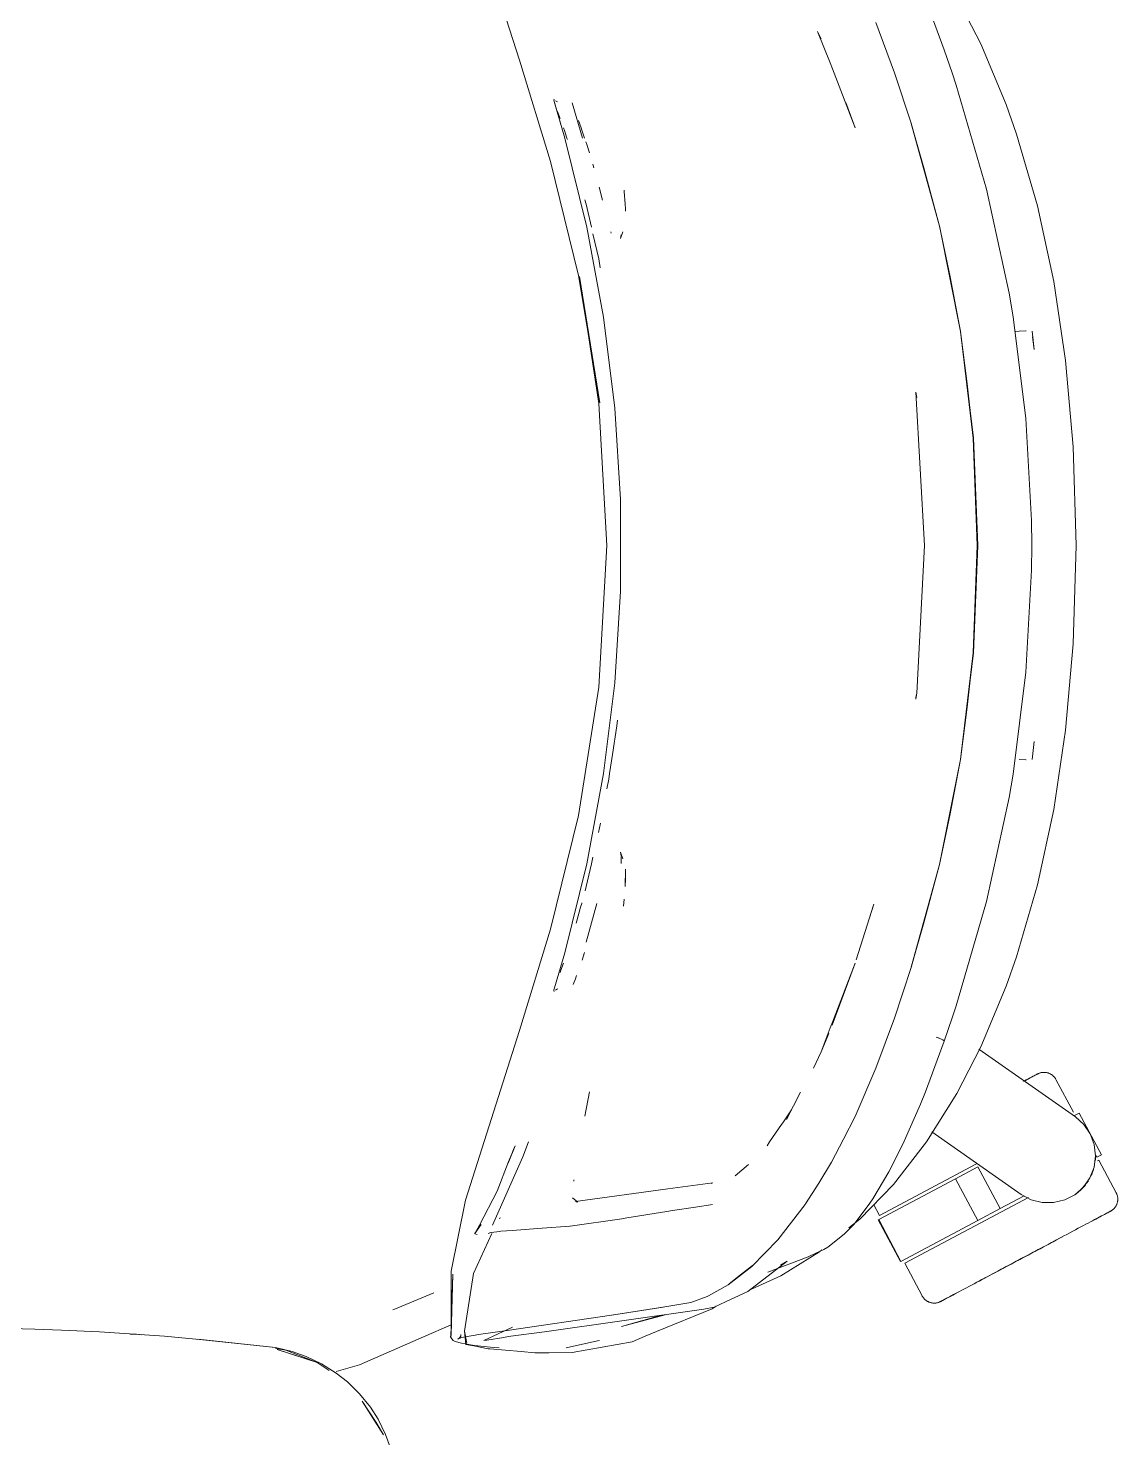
# Model space of a CAD drawing. Header units: millimetres. Extents: x 155927 to 326028, y -36033 to 97293.
# Drawn here: x 202310.6 to 202632.9, y 30465.7 to 30882.9 of the extents above; entities that cross this region are included whole.
import ezdxf

# ---------------------------------------------------------------- set-up
doc = ezdxf.new("R2010")
doc.units = ezdxf.units.MM
doc.header["$MEASUREMENT"] = 0
doc.layers.add('G-IMPT', color=8, linetype='CONTINUOUS', lineweight=9)
doc.layers.add('I-FURN', color=8, linetype='CONTINUOUS', lineweight=9)

msp = doc.modelspace()

# ---------------------------------------------------------------- linework, layer by layer
at = {"layer": 'G-IMPT'}
for p, q in [((202455.88, 30873.41), (202439.89, 30923.65)), ((202581.55, 30876.5), (202575.95, 30891.57)), ((202592.36, 30878.29), (202585.26, 30892.07)), ((202566.78, 30869.72), (202561.32, 30884.6)), ((202547.81, 30872.64), (202544.09, 30881.96)), ((202544.09, 30881.96), (202545.08, 30879.72)), ((202581.55, 30876.5), (202583.89, 30869.67)), ((202599.87, 30860.32), (202592.36, 30878.29)), ((202465.07, 30843.43), (202455.88, 30873.41)), ((202548.47, 30870.91), (202547.81, 30872.64)), ((202555.19, 30853.46), (202548.47, 30870.91)), ((202566.78, 30869.72), (202571.78, 30854.8)), ((202585.08, 30866.07), (202583.89, 30869.67)), ((202585.08, 30866.07), (202594.02, 30835.24)), ((202466.03, 30861.6), (202466.16, 30861.85)), ((202469.3, 30850.38), (202466.03, 30861.6)), ((202469.3, 30850.38), (202466.18, 30861.2)), ((202466.23, 30860.91), (202466.18, 30861.2)), ((202469.3, 30850.38), (202466.23, 30860.91)), ((202467.12, 30861.06), (202466.51, 30861.45)), ((202467.12, 30861.06), (202466.91, 30861.21)), ((202467.57, 30857.13), (202467.17, 30858.2)), ((202474.49, 30850.38), (202471.45, 30860.81)), ((202555.19, 30853.46), (202552.46, 30860.89)), ((202599.87, 30860.32), (202602.95, 30851.58)), ((202467.92, 30856.16), (202467.57, 30857.13)), ((202473.37, 30855.56), (202474.13, 30853.4)), ((202575.51, 30841.55), (202571.74, 30854.71)), ((202580.17, 30824.3), (202571.74, 30854.71)), ((202580.17, 30824.3), (202571.78, 30854.8)), ((202468.9, 30853.41), (202469.19, 30852.61)), ((202469.92, 30850.38), (202469.19, 30852.61)), ((202475.84, 30824.06), (202469.3, 30850.38)), ((202469.92, 30850.38), (202470.07, 30849.92)), ((202474.38, 30852.68), (202474.13, 30853.4)), ((202474.38, 30852.68), (202475.15, 30850.37)), ((202602.95, 30851.58), (202609.12, 30830.34)), ((202475.53, 30849.24), (202475.78, 30848.46)), ((202475.78, 30848.46), (202476.57, 30845.97)), ((202465.07, 30843.43), (202473.38, 30809.75)), ((202477.56, 30842.67), (202477.89, 30841.55)), ((202575.51, 30841.55), (202580.17, 30824.3)), ((202479.47, 30835.88), (202480.46, 30832.02)), ((202479.47, 30835.88), (202479.86, 30834.35)), ((202486.89, 30834.53), (202486.85, 30835.01)), ((202487.16, 30830.82), (202486.89, 30834.53)), ((202600.69, 30804.45), (202594.02, 30835.24)), ((202475.61, 30830.8), (202475.27, 30832.08)), ((202477.16, 30824.05), (202475.61, 30830.8)), ((202487.16, 30830.82), (202487.26, 30829.45)), ((202487.27, 30828.75), (202487.26, 30829.45)), ((202609.12, 30830.34), (202613.93, 30807.98)), ((202475.84, 30824.06), (202480.78, 30797.4)), ((202479.32, 30814.65), (202477.62, 30822.07)), ((202483.06, 30822.26), (202482.93, 30822.67)), ((202485.73, 30820.66), (202486.42, 30822.61)), ((202485.73, 30820.66), (202485.95, 30821.71)), ((202586.34, 30793.18), (202580.13, 30824.42)), ((202580.13, 30824.42), (202586.34, 30793.25)), ((202580.17, 30824.3), (202583.24, 30809.28)), ((202479.79, 30812.02), (202479.32, 30814.65)), ((202473.38, 30809.75), (202479.64, 30772.01)), ((202479.38, 30771.83), (202473.64, 30809.37)), ((202479.64, 30772.01), (202473.64, 30809.37)), ((202586.34, 30793.18), (202583.24, 30809.28)), ((202617.43, 30784.56), (202613.93, 30807.98)), ((202601.88, 30797.53), (202600.69, 30804.45)), ((202480.78, 30797.4), (202484.07, 30770.48)), ((202605.69, 30767.36), (202601.88, 30797.53)), ((202590.16, 30761.66), (202586.34, 30793.25)), ((202588.29, 30777.7), (202586.34, 30793.18)), ((202590.13, 30761.62), (202586.34, 30793.18)), ((202602.43, 30793.17), (202603.67, 30793.22)), ((202605.76, 30793.29), (202603.67, 30793.22)), ((202605.76, 30793.29), (202605.65, 30793.29)), ((202607.52, 30793.26), (202608.17, 30787.85)), ((202607.61, 30791.61), (202608.17, 30787.85)), ((202619.69, 30758.99), (202617.43, 30784.56)), ((202573.12, 30775.12), (202573.17, 30774.88)), ((202575.67, 30729.85), (202573.17, 30775.19)), ((202573.17, 30775.19), (202573.4, 30773.57)), ((202573.4, 30773.57), (202573.17, 30774.88)), ((202588.29, 30777.7), (202590.13, 30761.62)), ((202479.38, 30771.83), (202481.73, 30729.85)), ((202485.73, 30743.41), (202484.07, 30770.48)), ((202607.3, 30737.16), (202605.69, 30767.36)), ((202590.13, 30761.62), (202590.8, 30746.73)), ((202590.13, 30761.62), (202591.27, 30729.85)), ((202591.5, 30729.85), (202590.16, 30761.66)), ((202620.54, 30729.85), (202619.69, 30758.99)), ((202590.8, 30746.73), (202591.27, 30729.85)), ((202485.73, 30716.29), (202485.73, 30743.41)), ((202607.3, 30737.16), (202607.4, 30729.85)), ((202479.38, 30687.86), (202481.73, 30729.85)), ((202575.73, 30729.85), (202573.4, 30686.12)), ((202575.67, 30729.85), (202573.4, 30686.12)), ((202590.13, 30698.07), (202591.27, 30729.85)), ((202590.16, 30698.03), (202591.5, 30729.85)), ((202590.8, 30712.96), (202591.27, 30729.85)), ((202607.3, 30722.53), (202607.4, 30729.85)), ((202619.69, 30700.7), (202620.54, 30729.85)), ((202607.3, 30722.53), (202605.69, 30692.33)), ((202485.73, 30716.29), (202484.07, 30689.21)), ((202590.8, 30712.96), (202590.13, 30698.07)), ((202617.43, 30675.13), (202619.69, 30700.7)), ((202590.13, 30698.07), (202586.34, 30666.52)), ((202590.16, 30698.03), (202586.34, 30666.44)), ((202590.13, 30698.07), (202588.29, 30681.99)), ((202605.69, 30692.33), (202601.88, 30662.16)), ((202473.38, 30649.94), (202479.38, 30687.86)), ((202480.78, 30662.3), (202484.07, 30689.21)), ((202573.12, 30684.57), (202573.17, 30684.81)), ((202573.4, 30686.12), (202573.14, 30684.34)), ((202573.4, 30686.12), (202573.17, 30684.81)), ((202586.34, 30666.52), (202588.29, 30681.99)), ((202483.4, 30667.92), (202484.69, 30676.45)), ((202484.69, 30676.45), (202484.87, 30678.11)), ((202613.93, 30651.71), (202617.43, 30675.13)), ((202607.52, 30666.43), (202608.17, 30671.85)), ((202483.4, 30667.92), (202482.55, 30662.3)), ((202580.17, 30635.39), (202586.34, 30666.52)), ((202580.17, 30635.39), (202586.34, 30666.44)), ((202586.34, 30666.52), (202583.24, 30650.41)), ((202603.67, 30666.47), (202605.76, 30666.4)), ((202605.76, 30666.4), (202605.65, 30666.4)), ((202475.84, 30635.63), (202480.78, 30662.3)), ((202482.55, 30662.3), (202482.3, 30660.67)), ((202601.88, 30662.16), (202600.69, 30655.24)), ((202481.75, 30657.77), (202482.3, 30660.67)), ((202594.02, 30624.45), (202600.69, 30655.24)), ((202473.38, 30649.94), (202465.07, 30616.26)), ((202580.17, 30635.39), (202583.24, 30650.41)), ((202609.12, 30629.35), (202613.93, 30651.71)), ((202479.82, 30647.66), (202479.28, 30644.85)), ((202477.62, 30637.62), (202477.16, 30635.64)), ((202485.95, 30637.99), (202485.73, 30639.03)), ((202485.73, 30639.03), (202486.42, 30637.08)), ((202485.95, 30637.8), (202485.98, 30635.68)), ((202475.84, 30635.63), (202469.3, 30609.31)), ((202475.61, 30628.89), (202477.16, 30635.64)), ((202485.99, 30635.82), (202485.98, 30635.68)), ((202487.27, 30633.98), (202487.18, 30628.92)), ((202487.27, 30633.98), (202487.26, 30631.19)), ((202580.17, 30635.39), (202571.74, 30604.98)), ((202580.17, 30635.39), (202571.78, 30604.89)), ((202575.51, 30618.14), (202580.17, 30635.39)), ((202475.61, 30628.89), (202475.28, 30627.6)), ((202487.18, 30628.92), (202487.26, 30631.19)), ((202602.95, 30608.11), (202609.12, 30629.35)), ((202486.87, 30625.13), (202486.65, 30623.03)), ((202594.02, 30624.45), (202585.08, 30593.62)), ((202473.99, 30622.73), (202472.88, 30618.74)), ((202473.99, 30622.73), (202474.31, 30623.87)), ((202474.31, 30623.87), (202474.36, 30624.05)), ((202475.58, 30612.41), (202478.78, 30623.85)), ((202560.72, 30623.7), (202555.46, 30607.22)), ((202560.72, 30623.7), (202559.64, 30620.27)), ((202455.88, 30586.29), (202465.07, 30616.26)), ((202472.88, 30618.74), (202472.67, 30618.05)), ((202575.51, 30618.14), (202571.74, 30604.98)), ((202469.3, 30609.31), (202466.22, 30598.88)), ((202475.14, 30609.32), (202474.41, 30607.1)), ((202602.95, 30608.11), (202599.87, 30599.37)), ((202468.14, 30604.11), (202467.89, 30603.45)), ((202468.14, 30604.11), (202468.88, 30606.21)), ((202555.19, 30606.23), (202548.37, 30587.82)), ((202555.19, 30606.23), (202548.47, 30588.78)), ((202571.78, 30604.89), (202566.78, 30589.97)), ((202472.42, 30601.56), (202471.81, 30599.9)), ((202472.42, 30601.56), (202472.8, 30602.57)), ((202599.87, 30599.37), (202592.36, 30581.4)), ((202466.03, 30598.09), (202466.08, 30598.31)), ((202466.11, 30597.85), (202466.03, 30598.09)), ((202466.08, 30598.31), (202466.16, 30598.61)), ((202466.16, 30598.61), (202466.22, 30598.88)), ((202467.12, 30598.63), (202466.51, 30598.24)), ((202467.12, 30598.63), (202466.91, 30598.48)), ((202585.08, 30593.62), (202583.89, 30590.02)), ((202545.08, 30579.97), (202547.81, 30587.05)), ((202548.47, 30588.78), (202547.81, 30587.05)), ((202561.32, 30575.09), (202566.78, 30589.97)), ((202581.48, 30583.08), (202583.89, 30590.02)), ((202455.88, 30586.29), (202439.89, 30536.04)), ((202545.08, 30579.97), (202547.39, 30585.42)), ((202575.95, 30568.12), (202581.52, 30583.09)), ((202580.25, 30583.87), (202579.19, 30584.29)), ((202579.19, 30584.29), (202579.79, 30584.07)), ((202580.25, 30583.87), (202579.79, 30584.07)), ((202580.25, 30583.87), (202580.9, 30583.59)), ((202580.25, 30583.87), (202581.08, 30583.49)), ((202580.9, 30583.59), (202581.08, 30583.49)), ((202581.48, 30583.22), (202581.08, 30583.49)), ((202581.08, 30583.49), (202581.47, 30583.26)), ((202581.48, 30583.22), (202581.47, 30583.26)), ((202581.52, 30583.09), (202581.48, 30583.22)), ((202581.48, 30583.22), (202581.48, 30583.08)), ((202542.89, 30575.13), (202545.08, 30579.97)), ((202585.26, 30567.62), (202592.36, 30581.4)), ((202561.32, 30575.09), (202555.14, 30560.87)), ((202476.61, 30568.17), (202475.19, 30560.92)), ((202539.01, 30568.06), (202534.83, 30559.98)), ((202574.47, 30564.44), (202575.95, 30568.12)), ((202576.29, 30553.33), (202585.26, 30567.62)), ((202536.33, 30562.75), (202533.78, 30559)), ((202536.33, 30562.75), (202534.83, 30559.98)), ((202569.69, 30553.48), (202574.47, 30564.44)), ((202533.38, 30558.42), (202529.89, 30553.28)), ((202533.78, 30559), (202533.38, 30558.42)), ((202551.75, 30554.14), (202555.14, 30560.87)), ((202458.57, 30553.33), (202456.87, 30548.87)), ((202529.89, 30553.28), (202529.14, 30552.18)), ((202551.75, 30554.14), (202548.18, 30547.35)), ((202569.69, 30553.48), (202565.17, 30544.43)), ((202569.69, 30553.48), (202565.47, 30545.03)), ((202576.29, 30553.33), (202566.48, 30540.73)), ((202569.47, 30553.04), (202569.69, 30553.48)), ((202452.57, 30547.23), (202454.59, 30552.13)), ((202454.59, 30552.13), (202452.57, 30547.02)), ((202452.57, 30547.02), (202454.36, 30551.56)), ((202569.47, 30553.04), (202565.17, 30544.43)), ((202456.87, 30548.87), (202447.95, 30528.71)), ((202449.32, 30538.76), (202452.57, 30547.23)), ((202523.61, 30546.65), (202519.71, 30543.31)), ((202544.41, 30541.12), (202548.18, 30547.35)), ((202565.17, 30544.43), (202565.47, 30545.03)), ((202471.93, 30541.7), (202471.97, 30542.05)), ((202499.76, 30539.37), (202513.12, 30541.15)), ((202513.12, 30541.15), (202512.64, 30541.01)), ((202544.41, 30541.12), (202540.53, 30535.02)), ((202565.17, 30544.43), (202560.43, 30536.43)), ((202449.32, 30538.76), (202444.04, 30528.65)), ((202471.57, 30536.75), (202473.14, 30535.51)), ((202499.76, 30539.37), (202472.43, 30535.64)), ((202556.53, 30530.43), (202566.48, 30540.73)), ((202439.89, 30536.04), (202435.7, 30515.09)), ((202472.43, 30535.64), (202472.69, 30535.59)), ((202472.92, 30535.55), (202472.69, 30535.59)), ((202487.68, 30530.83), (202499.45, 30532.69)), ((202501.11, 30532.96), (202499.45, 30532.69)), ((202507.95, 30534.02), (202501.11, 30532.96)), ((202507.95, 30534.02), (202513.02, 30534.76)), ((202532.34, 30524.33), (202540.36, 30534.77)), ((202540.36, 30534.77), (202540.53, 30535.02)), ((202554.86, 30529.01), (202559.57, 30535.14)), ((202559.57, 30535.14), (202560.43, 30536.43)), ((202442.69, 30526.2), (202444.53, 30528.9)), ((202442.69, 30526.2), (202444.04, 30528.65)), ((202450.32, 30530.88), (202449.89, 30530.61)), ((202470.83, 30528.36), (202462.59, 30527.74)), ((202470.91, 30528.37), (202470.83, 30528.36)), ((202470.91, 30528.37), (202486.13, 30530.58)), ((202486.13, 30530.58), (202487.68, 30530.83)), ((202554.86, 30529.01), (202551.96, 30525.99)), ((202553.35, 30527.84), (202556.53, 30530.43)), ((202442.33, 30514.39), (202447.71, 30526.22)), ((202442.69, 30526.2), (202442.66, 30526.36)), ((202442.72, 30526.07), (202442.69, 30526.2)), ((202443.41, 30525.92), (202442.72, 30526.07)), ((202446.67, 30526.23), (202447.44, 30526.51)), ((202447.51, 30526.53), (202447.44, 30526.51)), ((202449.97, 30526.81), (202447.51, 30526.53)), ((202449.97, 30526.81), (202450.34, 30526.86)), ((202453.75, 30527.11), (202450.34, 30526.86)), ((202453.75, 30527.11), (202462.59, 30527.74)), ((202524.61, 30516.43), (202532.34, 30524.33)), ((202547.1, 30522.13), (202551.96, 30525.99)), ((202544.6, 30520.82), (202533.16, 30513.7)), ((202543.52, 30520.34), (202541.3, 30519.27)), ((202545.96, 30521.51), (202543.52, 30520.34)), ((202544.6, 30520.82), (202545.37, 30521.32)), ((202545.96, 30521.51), (202547.1, 30522.13)), ((202524.61, 30516.43), (202517.64, 30511.01)), ((202517.87, 30511.34), (202524.82, 30516.74)), ((202524.82, 30516.74), (202521.24, 30513.93)), ((202535.05, 30517.99), (202523.39, 30509.07)), ((202529.39, 30514.76), (202541.3, 30519.27)), ((202535.05, 30517.99), (202533.09, 30516.87)), ((202436.14, 30514.2), (202435.56, 30495.76)), ((202435.7, 30515.09), (202435.66, 30496.22)), ((202436.14, 30514.2), (202435.66, 30496.22)), ((202442.33, 30514.39), (202439.61, 30497.34)), ((202517.87, 30511.34), (202521.24, 30513.93)), ((202533.16, 30513.7), (202524.53, 30509.72)), ((202430.56, 30508.66), (202418.7, 30503.73)), ((202511.38, 30507.51), (202506.59, 30505.76)), ((202511.38, 30507.51), (202511.81, 30507.72)), ((202517.64, 30511.01), (202511.81, 30507.72)), ((202523.39, 30509.07), (202516.82, 30506.01)), ((202418.43, 30503.63), (202418.7, 30503.73)), ((202463.25, 30497.12), (202510.46, 30503.79)), ((202483.16, 30502.06), (202498.35, 30504.39)), ((202483.76, 30502.16), (202498.92, 30504.46)), ((202483.76, 30502.16), (202498.35, 30504.39)), ((202512.9, 30503.95), (202496.45, 30497.16)), ((202506.59, 30505.76), (202498.92, 30504.46)), ((202510.46, 30503.79), (202513.45, 30504.44)), ((202514.07, 30504.73), (202512.9, 30503.95)), ((202516.82, 30506.01), (202513.45, 30504.44)), ((202427.49, 30495.63), (202435.66, 30499.19)), ((202483.16, 30502.06), (202452.28, 30497.51)), ((202486.04, 30498.67), (202498.99, 30502.17)), ((202486.04, 30498.67), (202497.93, 30502.02)), ((202300.22, 30498.18), (202312.52, 30497.89)), ((202320.4, 30497.59), (202312.52, 30497.89)), ((202320.4, 30497.59), (202331.71, 30497.06)), ((202340.58, 30496.49), (202331.71, 30497.06)), ((202340.58, 30496.49), (202350.87, 30495.77)), ((202342.62, 30496.36), (202340.72, 30496.45)), ((202342.62, 30496.36), (202344.04, 30496.22)), ((202362.26, 30494.78), (202350.87, 30495.77)), ((202383.7, 30492.43), (202360.75, 30494.88)), ((202360.75, 30494.88), (202380.88, 30492.76)), ((202419.66, 30492.21), (202427.49, 30495.63)), ((202435.53, 30495.64), (202435.72, 30496.5)), ((202435.53, 30495.64), (202435.92, 30495.07)), ((202435.56, 30495.76), (202435.66, 30496.22)), ((202435.66, 30496.22), (202435.69, 30496.39)), ((202435.72, 30496.5), (202435.69, 30496.39)), ((202436.3, 30494.57), (202435.92, 30495.07)), ((202438.78, 30495.46), (202437.68, 30494.9)), ((202438.19, 30495.29), (202437.68, 30494.9)), ((202438.16, 30495.29), (202444.43, 30496.4)), ((202438.78, 30495.46), (202438.16, 30495.29)), ((202438.51, 30495.83), (202438.19, 30495.29)), ((202438.51, 30495.83), (202438.59, 30496.33)), ((202440.3, 30493.76), (202439.61, 30497.34)), ((202440.3, 30493.76), (202439.68, 30497.3)), ((202439.68, 30497.3), (202440.06, 30493.35)), ((202452.28, 30497.51), (202444.43, 30496.4)), ((202453.83, 30498.49), (202445.4, 30494.49)), ((202446.26, 30494.63), (202451.29, 30495.46)), ((202451.29, 30495.46), (202452.58, 30495.68)), ((202463.25, 30497.12), (202452.58, 30495.68)), ((202489.22, 30494.17), (202493.08, 30495.77)), ((202496.45, 30497.16), (202493.08, 30495.77)), ((202383.7, 30492.43), (202362.26, 30494.78)), ((202383.7, 30492.43), (202380.88, 30492.76)), ((202383.7, 30492.43), (202388.66, 30491.27)), ((202383.78, 30492.21), (202386.83, 30491.63)), ((202396.05, 30488.03), (202384.2, 30491.84)), ((202393.35, 30488.93), (202384.2, 30491.84)), ((202386.83, 30491.63), (202396.05, 30488.03)), ((202392.8, 30489.82), (202388.66, 30491.27)), ((202408.54, 30487.35), (202419.66, 30492.21)), ((202436.3, 30494.57), (202436.83, 30494.25)), ((202438.7, 30493.7), (202436.83, 30494.25)), ((202441.97, 30493.17), (202438.7, 30493.7)), ((202442.39, 30492.91), (202440.06, 30493.35)), ((202441.97, 30493.17), (202442.59, 30493.09)), ((202442.39, 30492.91), (202446.64, 30492.1)), ((202447.28, 30492.57), (202442.59, 30493.09)), ((202445.4, 30494.49), (202446.26, 30494.63)), ((202447.11, 30492.05), (202446.64, 30492.1)), ((202456.43, 30491.25), (202447.11, 30492.05)), ((202447.28, 30492.57), (202449.87, 30492.36)), ((202456.43, 30491.25), (202460.39, 30490.91)), ((202460.39, 30490.91), (202464.56, 30490.91)), ((202471.52, 30490.94), (202464.56, 30490.91)), ((202469.66, 30492.35), (202478.97, 30494.39)), ((202471.52, 30490.94), (202489.22, 30494.17)), ((202478.97, 30494.39), (202479.54, 30494.54)), ((202397.38, 30487.63), (202392.8, 30489.82)), ((202396.05, 30488.03), (202393.35, 30488.93)), ((202396.05, 30488.03), (202399.63, 30485.61)), ((202397.38, 30487.63), (202401.7, 30484.9)), ((202408.54, 30487.35), (202401.7, 30485.38)), ((202405.01, 30482.28), (202401.7, 30484.9)), ((202408.61, 30478.73), (202405.01, 30482.28)), ((202408.61, 30478.73), (202411.8, 30474.76)), ((202415.66, 30466.6), (202409.34, 30476.55)), ((202413.5, 30470.28), (202409.34, 30476.55)), ((202414.07, 30471.21), (202411.8, 30474.76)), ((202415.66, 30466.6), (202413.5, 30470.28)), ((202416.31, 30466.7), (202414.07, 30471.21)), ((202416.31, 30466.7), (202418.02, 30461.93))]:
    msp.add_line(p, q, dxfattribs=at)
at = {"layer": 'I-FURN'}
for p, q in [((202591.73, 30580.72), (202620.32, 30560.71)), ((202605, 30571.22), (202605.53, 30571.51)), ((202605.81, 30571.65), (202605.29, 30571.38)), ((202605.53, 30571.51), (202606.03, 30571.77)), ((202606.29, 30571.91), (202605.81, 30571.65)), ((202606.03, 30571.77), (202606.5, 30572.02)), ((202606.74, 30572.15), (202606.29, 30571.91)), ((202606.5, 30572.02), (202606.93, 30572.25)), ((202607.15, 30572.36), (202606.74, 30572.15)), ((202606.93, 30572.25), (202607.32, 30572.46)), ((202607.52, 30572.56), (202607.15, 30572.36)), ((202607.32, 30572.46), (202607.68, 30572.65)), ((202607.85, 30572.74), (202607.52, 30572.56)), ((202607.68, 30572.65), (202608, 30572.82)), ((202608.15, 30572.9), (202607.85, 30572.74)), ((202608, 30572.82), (202608.27, 30572.96)), ((202608.41, 30573.04), (202608.15, 30572.9)), ((202608.27, 30572.96), (202608.52, 30573.09)), ((202608.63, 30573.15), (202608.41, 30573.04)), ((202608.52, 30573.09), (202608.72, 30573.2)), ((202608.81, 30573.25), (202608.63, 30573.15)), ((202608.72, 30573.2), (202608.88, 30573.29)), ((202608.95, 30573.32), (202608.81, 30573.25)), ((202608.88, 30573.29), (202609, 30573.35)), ((202609.05, 30573.38), (202608.95, 30573.32)), ((202609, 30573.35), (202609.08, 30573.39)), ((202609.11, 30573.41), (202609.05, 30573.38)), ((202609.08, 30573.39), (202609.12, 30573.42)), ((202609.13, 30573.42), (202609.11, 30573.41)), ((202609.12, 30573.42), (202609.13, 30573.42)), ((202609.13, 30573.42), (202609.27, 30573.49)), ((202609.27, 30573.49), (202609.42, 30573.56)), ((202609.42, 30573.56), (202609.57, 30573.62)), ((202609.57, 30573.62), (202609.72, 30573.68)), ((202609.72, 30573.68), (202609.87, 30573.72)), ((202609.87, 30573.72), (202610.03, 30573.77)), ((202610.03, 30573.77), (202610.19, 30573.8)), ((202610.19, 30573.8), (202610.35, 30573.83)), ((202610.35, 30573.83), (202610.5, 30573.86)), ((202610.5, 30573.86), (202610.66, 30573.88)), ((202610.66, 30573.88), (202610.83, 30573.89)), ((202610.83, 30573.89), (202610.99, 30573.89)), ((202610.99, 30573.89), (202611.15, 30573.89)), ((202611.15, 30573.89), (202611.31, 30573.88)), ((202611.31, 30573.88), (202611.47, 30573.87)), ((202611.47, 30573.87), (202611.63, 30573.85)), ((202611.63, 30573.85), (202611.79, 30573.82)), ((202611.79, 30573.82), (202611.95, 30573.78)), ((202611.95, 30573.78), (202612.1, 30573.74)), ((202612.1, 30573.74), (202612.26, 30573.7)), ((202612.26, 30573.7), (202612.41, 30573.64)), ((202612.41, 30573.64), (202612.56, 30573.59)), ((202612.56, 30573.59), (202612.71, 30573.52)), ((202612.71, 30573.52), (202612.85, 30573.45)), ((202612.85, 30573.45), (202612.99, 30573.38)), ((202612.99, 30573.38), (202613.13, 30573.29)), ((202613.13, 30573.29), (202613.27, 30573.21)), ((202613.27, 30573.21), (202613.4, 30573.11)), ((202613.4, 30573.11), (202613.53, 30573.02)), ((202613.53, 30573.02), (202613.65, 30572.91)), ((202613.65, 30572.91), (202613.77, 30572.81)), ((202613.77, 30572.81), (202613.89, 30572.69)), ((202613.89, 30572.69), (202614, 30572.58)), ((202614, 30572.58), (202614.11, 30572.46)), ((202614.11, 30572.46), (202614.21, 30572.33)), ((202614.21, 30572.33), (202614.3, 30572.2)), ((202614.3, 30572.2), (202614.39, 30572.07)), ((202614.39, 30572.07), (202614.48, 30571.93)), ((202614.48, 30571.93), (202614.56, 30571.79)), ((202614.56, 30571.79), (202614.58, 30571.75)), ((202619.73, 30562.07), (202614.58, 30571.75)), ((202620.09, 30561.12), (202621.48, 30561.86)), ((202628.05, 30549.5), (202621.48, 30561.86)), ((202620.17, 30561.17), (202620.09, 30561.12)), ((202620.32, 30560.71), (202622.83, 30558.45)), ((202622.83, 30558.45), (202624.73, 30555.66)), ((202604.27, 30537.78), (202577.84, 30556.29)), ((202624.73, 30555.66), (202625.9, 30552.5)), ((202626.29, 30549.15), (202625.86, 30545.8)), ((202625.9, 30552.5), (202626.29, 30549.15)), ((202626.26, 30549.52), (202626.66, 30548.76)), ((202628.05, 30549.5), (202626.66, 30548.76)), ((202562.34, 30531.55), (202591.03, 30546.81)), ((202584.86, 30542.4), (202591.5, 30545.93)), ((202598.08, 30533.57), (202591.5, 30545.93)), ((202625.86, 30545.8), (202624.64, 30542.66)), ((202626.66, 30548.76), (202626.74, 30548.81)), ((202626.87, 30547.74), (202627.24, 30547.94)), ((202632.39, 30538.25), (202627.24, 30547.94)), ((202562.15, 30530.32), (202584.86, 30542.4)), ((202591.44, 30530.03), (202584.86, 30542.4)), ((202621.87, 30539.03), (202624.16, 30541.82)), ((202624.64, 30542.66), (202622.71, 30539.89)), ((202569.85, 30517.42), (202606.46, 30536.89)), ((202605.14, 30537.32), (202598.08, 30533.57)), ((202607.25, 30536.19), (202604.27, 30537.78)), ((202620.17, 30537.67), (202617.17, 30536.13)), ((202622.71, 30539.89), (202620.17, 30537.67)), ((202620.45, 30537.88), (202621.87, 30539.03)), ((202632.39, 30538.25), (202632.46, 30538.11)), ((202632.46, 30538.11), (202632.53, 30537.96)), ((202632.53, 30537.96), (202632.59, 30537.81)), ((202632.59, 30537.81), (202632.65, 30537.66)), ((202632.65, 30537.66), (202632.7, 30537.51)), ((202632.7, 30537.51), (202632.74, 30537.35)), ((202632.74, 30537.35), (202632.78, 30537.2)), ((202632.78, 30537.2), (202632.81, 30537.04)), ((202632.81, 30537.04), (202632.83, 30536.88)), ((202632.83, 30536.88), (202632.85, 30536.72)), ((202632.85, 30536.72), (202632.86, 30536.56)), ((202560.66, 30534.71), (202562.34, 30531.55)), ((202598.08, 30533.57), (202591.44, 30530.03)), ((202610.52, 30535.36), (202607.25, 30536.19)), ((202613.89, 30535.34), (202610.52, 30535.36)), ((202617.17, 30536.13), (202613.89, 30535.34)), ((202630, 30532.42), (202629.75, 30532.28)), ((202629.87, 30532.35), (202630.11, 30532.48)), ((202630.22, 30532.54), (202630, 30532.42)), ((202630.11, 30532.48), (202630.31, 30532.58)), ((202630.4, 30532.63), (202630.22, 30532.54)), ((202630.31, 30532.58), (202630.47, 30532.67)), ((202630.54, 30532.71), (202630.4, 30532.63)), ((202630.47, 30532.67), (202630.6, 30532.73)), ((202630.64, 30532.76), (202630.54, 30532.71)), ((202630.6, 30532.73), (202630.68, 30532.78)), ((202630.71, 30532.79), (202630.64, 30532.76)), ((202630.68, 30532.78), (202630.72, 30532.8)), ((202630.73, 30532.8), (202630.71, 30532.79)), ((202630.72, 30532.8), (202630.73, 30532.8)), ((202630.76, 30532.82), (202630.73, 30532.8)), ((202630.9, 30532.9), (202630.76, 30532.82)), ((202631.04, 30532.99), (202630.9, 30532.9)), ((202631.17, 30533.08), (202631.04, 30532.99)), ((202631.3, 30533.18), (202631.17, 30533.08)), ((202631.43, 30533.28), (202631.3, 30533.18)), ((202631.55, 30533.38), (202631.43, 30533.28)), ((202631.67, 30533.5), (202631.55, 30533.38)), ((202631.78, 30533.61), (202631.67, 30533.5)), ((202631.89, 30533.73), (202631.78, 30533.61)), ((202631.99, 30533.86), (202631.89, 30533.73)), ((202632.09, 30533.98), (202631.99, 30533.86)), ((202632.18, 30534.12), (202632.09, 30533.98)), ((202632.27, 30534.25), (202632.18, 30534.12)), ((202632.35, 30534.39), (202632.27, 30534.25)), ((202632.42, 30534.53), (202632.35, 30534.39)), ((202632.49, 30534.68), (202632.42, 30534.53)), ((202632.56, 30534.83), (202632.49, 30534.68)), ((202632.62, 30534.98), (202632.56, 30534.83)), ((202632.67, 30535.13), (202632.62, 30534.98)), ((202632.72, 30535.28), (202632.67, 30535.13)), ((202632.76, 30535.44), (202632.72, 30535.28)), ((202632.79, 30535.6), (202632.76, 30535.44)), ((202632.82, 30535.75), (202632.79, 30535.6)), ((202632.84, 30535.91), (202632.82, 30535.75)), ((202632.85, 30536.08), (202632.84, 30535.91)), ((202632.86, 30536.24), (202632.85, 30536.08)), ((202632.86, 30536.56), (202632.86, 30536.4)), ((202632.86, 30536.4), (202632.86, 30536.24)), ((202561.98, 30530.23), (202568.56, 30517.87)), ((202568.73, 30517.96), (202562.15, 30530.32)), ((202591.44, 30530.03), (202568.73, 30517.96)), ((202621.96, 30528.14), (202622.71, 30528.54)), ((202622.71, 30528.54), (202623.43, 30528.92)), ((202623.43, 30528.92), (202624.12, 30529.29)), ((202624.12, 30529.29), (202624.79, 30529.65)), ((202624.79, 30529.65), (202625.42, 30529.98)), ((202625.42, 30529.98), (202626.02, 30530.3)), ((202626.33, 30530.47), (202625.75, 30530.16)), ((202626.02, 30530.3), (202626.59, 30530.61)), ((202626.89, 30530.76), (202626.33, 30530.47)), ((202626.59, 30530.61), (202627.13, 30530.89)), ((202627.4, 30531.04), (202626.89, 30530.76)), ((202627.13, 30530.89), (202627.63, 30531.16)), ((202627.88, 30531.29), (202627.4, 30531.04)), ((202627.63, 30531.16), (202628.09, 30531.4)), ((202628.33, 30531.53), (202627.88, 30531.29)), ((202628.09, 30531.4), (202628.52, 30531.63)), ((202628.74, 30531.75), (202628.33, 30531.53)), ((202628.52, 30531.63), (202628.92, 30531.84)), ((202629.11, 30531.95), (202628.74, 30531.75)), ((202628.92, 30531.84), (202629.27, 30532.03)), ((202629.45, 30532.13), (202629.11, 30531.95)), ((202629.27, 30532.03), (202629.59, 30532.2)), ((202629.75, 30532.28), (202629.45, 30532.13)), ((202629.59, 30532.2), (202629.87, 30532.35)), ((202614.7, 30524.28), (202613.75, 30523.78)), ((202614.19, 30524.01), (202615.13, 30524.51)), ((202615.63, 30524.78), (202614.7, 30524.28)), ((202615.13, 30524.51), (202616.05, 30525)), ((202616.54, 30525.26), (202615.63, 30524.78)), ((202616.05, 30525), (202616.95, 30525.48)), ((202616.95, 30525.48), (202617.84, 30525.95)), ((202617.84, 30525.95), (202618.71, 30526.42)), ((202618.71, 30526.42), (202619.56, 30526.87)), ((202619.56, 30526.87), (202620.38, 30527.3)), ((202620.38, 30527.3), (202621.18, 30527.73)), ((202621.18, 30527.73), (202621.96, 30528.14)), ((202606.86, 30520.12), (202605.86, 30519.58)), ((202606.32, 30519.83), (202607.33, 30520.36)), ((202607.87, 30520.65), (202606.86, 30520.12)), ((202607.33, 30520.36), (202608.33, 30520.89)), ((202608.87, 30521.18), (202607.87, 30520.65)), ((202608.33, 30520.89), (202609.32, 30521.42)), ((202609.86, 30521.71), (202608.87, 30521.18)), ((202609.32, 30521.42), (202610.32, 30521.95)), ((202610.85, 30522.23), (202609.86, 30521.71)), ((202610.32, 30521.95), (202611.3, 30522.47)), ((202611.83, 30522.76), (202610.85, 30522.23)), ((202611.3, 30522.47), (202612.27, 30522.99)), ((202612.8, 30523.27), (202611.83, 30522.76)), ((202612.27, 30522.99), (202613.24, 30523.51)), ((202613.75, 30523.78), (202612.8, 30523.27)), ((202613.24, 30523.51), (202614.19, 30524.01)), ((202569.85, 30517.42), (202575, 30507.74)), ((202598.9, 30515.88), (202597.94, 30515.37)), ((202598.38, 30515.61), (202599.35, 30516.12)), ((202599.88, 30516.4), (202598.9, 30515.88)), ((202599.35, 30516.12), (202600.33, 30516.64)), ((202600.86, 30516.92), (202599.88, 30516.4)), ((202600.33, 30516.64), (202601.32, 30517.17)), ((202601.85, 30517.45), (202600.86, 30516.92)), ((202601.32, 30517.17), (202602.31, 30517.69)), ((202602.85, 30517.98), (202601.85, 30517.45)), ((202602.31, 30517.69), (202603.31, 30518.23)), ((202603.85, 30518.51), (202602.85, 30517.98)), ((202603.31, 30518.23), (202604.31, 30518.76)), ((202604.85, 30519.05), (202603.85, 30518.51)), ((202604.31, 30518.76), (202605.32, 30519.29)), ((202605.86, 30519.58), (202604.85, 30519.05)), ((202605.32, 30519.29), (202606.32, 30519.83)), ((202590.36, 30511.34), (202591.17, 30511.77)), ((202591.17, 30511.77), (202592.01, 30512.22)), ((202592.47, 30512.46), (202591.62, 30512.01)), ((202592.01, 30512.22), (202592.86, 30512.67)), ((202593.33, 30512.92), (202592.47, 30512.46)), ((202592.86, 30512.67), (202593.74, 30513.14)), ((202594.22, 30513.39), (202593.33, 30512.92)), ((202593.74, 30513.14), (202594.64, 30513.61)), ((202595.13, 30513.88), (202594.22, 30513.39)), ((202594.64, 30513.61), (202595.55, 30514.1)), ((202596.05, 30514.37), (202595.13, 30513.88)), ((202595.55, 30514.1), (202596.48, 30514.59)), ((202596.99, 30514.86), (202596.05, 30514.37)), ((202596.48, 30514.59), (202597.42, 30515.1)), ((202597.94, 30515.37), (202596.99, 30514.86)), ((202597.42, 30515.1), (202598.38, 30515.61)), ((202575.02, 30507.7), (202575, 30507.74)), ((202575.1, 30507.56), (202575.02, 30507.7)), ((202575.19, 30507.42), (202575.1, 30507.56)), ((202575.28, 30507.29), (202575.19, 30507.42)), ((202583.08, 30507.47), (202582.65, 30507.24)), ((202582.85, 30507.35), (202583.29, 30507.58)), ((202583.55, 30507.72), (202583.08, 30507.47)), ((202583.29, 30507.58), (202583.77, 30507.84)), ((202584.05, 30507.99), (202583.55, 30507.72)), ((202583.77, 30507.84), (202584.29, 30508.11)), ((202584.58, 30508.27), (202584.05, 30507.99)), ((202584.29, 30508.11), (202584.84, 30508.41)), ((202585.15, 30508.57), (202584.58, 30508.27)), ((202584.84, 30508.41), (202585.43, 30508.72)), ((202585.43, 30508.72), (202586.04, 30509.05)), ((202586.04, 30509.05), (202586.69, 30509.39)), ((202586.69, 30509.39), (202587.37, 30509.75)), ((202587.37, 30509.75), (202588.07, 30510.13)), ((202588.07, 30510.13), (202588.81, 30510.52)), ((202588.81, 30510.52), (202589.57, 30510.92)), ((202589.57, 30510.92), (202590.36, 30511.34)), ((202575.37, 30507.16), (202575.28, 30507.29)), ((202575.47, 30507.04), (202575.37, 30507.16)), ((202575.58, 30506.91), (202575.47, 30507.04)), ((202575.69, 30506.8), (202575.58, 30506.91)), ((202575.81, 30506.69), (202575.69, 30506.8)), ((202575.93, 30506.58), (202575.81, 30506.69)), ((202576.05, 30506.48), (202575.93, 30506.58)), ((202576.18, 30506.38), (202576.05, 30506.48)), ((202576.31, 30506.28), (202576.18, 30506.38)), ((202576.45, 30506.2), (202576.31, 30506.28)), ((202576.59, 30506.12), (202576.45, 30506.2)), ((202576.73, 30506.04), (202576.59, 30506.12)), ((202576.87, 30505.97), (202576.73, 30506.04)), ((202577.02, 30505.91), (202576.87, 30505.97)), ((202577.17, 30505.85), (202577.02, 30505.91)), ((202577.32, 30505.79), (202577.17, 30505.85)), ((202577.48, 30505.75), (202577.32, 30505.79)), ((202577.63, 30505.71), (202577.48, 30505.75)), ((202577.79, 30505.67), (202577.63, 30505.71)), ((202577.95, 30505.65), (202577.79, 30505.67)), ((202578.11, 30505.63), (202577.95, 30505.65)), ((202578.27, 30505.61), (202578.11, 30505.63)), ((202578.43, 30505.6), (202578.27, 30505.61)), ((202578.59, 30505.6), (202578.43, 30505.6)), ((202578.75, 30505.61), (202578.59, 30505.6)), ((202578.92, 30505.62), (202578.75, 30505.61)), ((202579.08, 30505.63), (202578.92, 30505.62)), ((202579.24, 30505.66), (202579.08, 30505.63)), ((202579.39, 30505.69), (202579.24, 30505.66)), ((202579.55, 30505.72), (202579.39, 30505.69)), ((202579.71, 30505.77), (202579.55, 30505.72)), ((202579.86, 30505.82), (202579.71, 30505.77)), ((202580.01, 30505.87), (202579.86, 30505.82)), ((202580.16, 30505.93), (202580.01, 30505.87)), ((202580.31, 30506), (202580.16, 30505.93)), ((202580.45, 30506.07), (202580.31, 30506)), ((202580.46, 30506.08), (202580.45, 30506.07)), ((202580.45, 30506.07), (202580.47, 30506.08)), ((202580.5, 30506.1), (202580.46, 30506.08)), ((202580.47, 30506.08), (202580.53, 30506.12)), ((202580.58, 30506.14), (202580.5, 30506.1)), ((202580.53, 30506.12), (202580.63, 30506.17)), ((202580.7, 30506.21), (202580.58, 30506.14)), ((202580.63, 30506.17), (202580.77, 30506.24)), ((202580.86, 30506.29), (202580.7, 30506.21)), ((202580.77, 30506.24), (202580.95, 30506.34)), ((202581.07, 30506.4), (202580.86, 30506.29)), ((202580.95, 30506.34), (202581.17, 30506.46)), ((202581.31, 30506.53), (202581.07, 30506.4)), ((202581.17, 30506.46), (202581.43, 30506.59)), ((202581.59, 30506.68), (202581.31, 30506.53)), ((202581.43, 30506.59), (202581.73, 30506.75)), ((202581.9, 30506.84), (202581.59, 30506.68)), ((202581.73, 30506.75), (202582.06, 30506.93)), ((202582.26, 30507.03), (202581.9, 30506.84)), ((202582.06, 30506.93), (202582.44, 30507.13)), ((202582.65, 30507.24), (202582.26, 30507.03)), ((202582.44, 30507.13), (202582.85, 30507.35))]:
    msp.add_line(p, q, dxfattribs=at)
for points in [[(202626.26, 30549.52), (202626.26, 30549.29), (202626.27, 30548.75), (202626.23, 30548.08), (202626.19, 30547.71)], [(202623.32, 30540.61), (202622.99, 30540.19), (202622.65, 30539.76), (202622.22, 30539.37)]]:
    msp.add_open_spline(points, degree=3, dxfattribs=at)
msp.add_open_spline([(202625.66, 30545.1), (202625.52, 30544.63), (202625.3, 30544), (202625, 30543.37), (202624.92, 30543.21)], degree=3, knots=[-0.6, -0.6, -0.6, -0.6, -0.5, -0.4680239, -0.4680239, -0.4680239, -0.4680239], dxfattribs=at)

doc.saveas('drawing.dxf')
